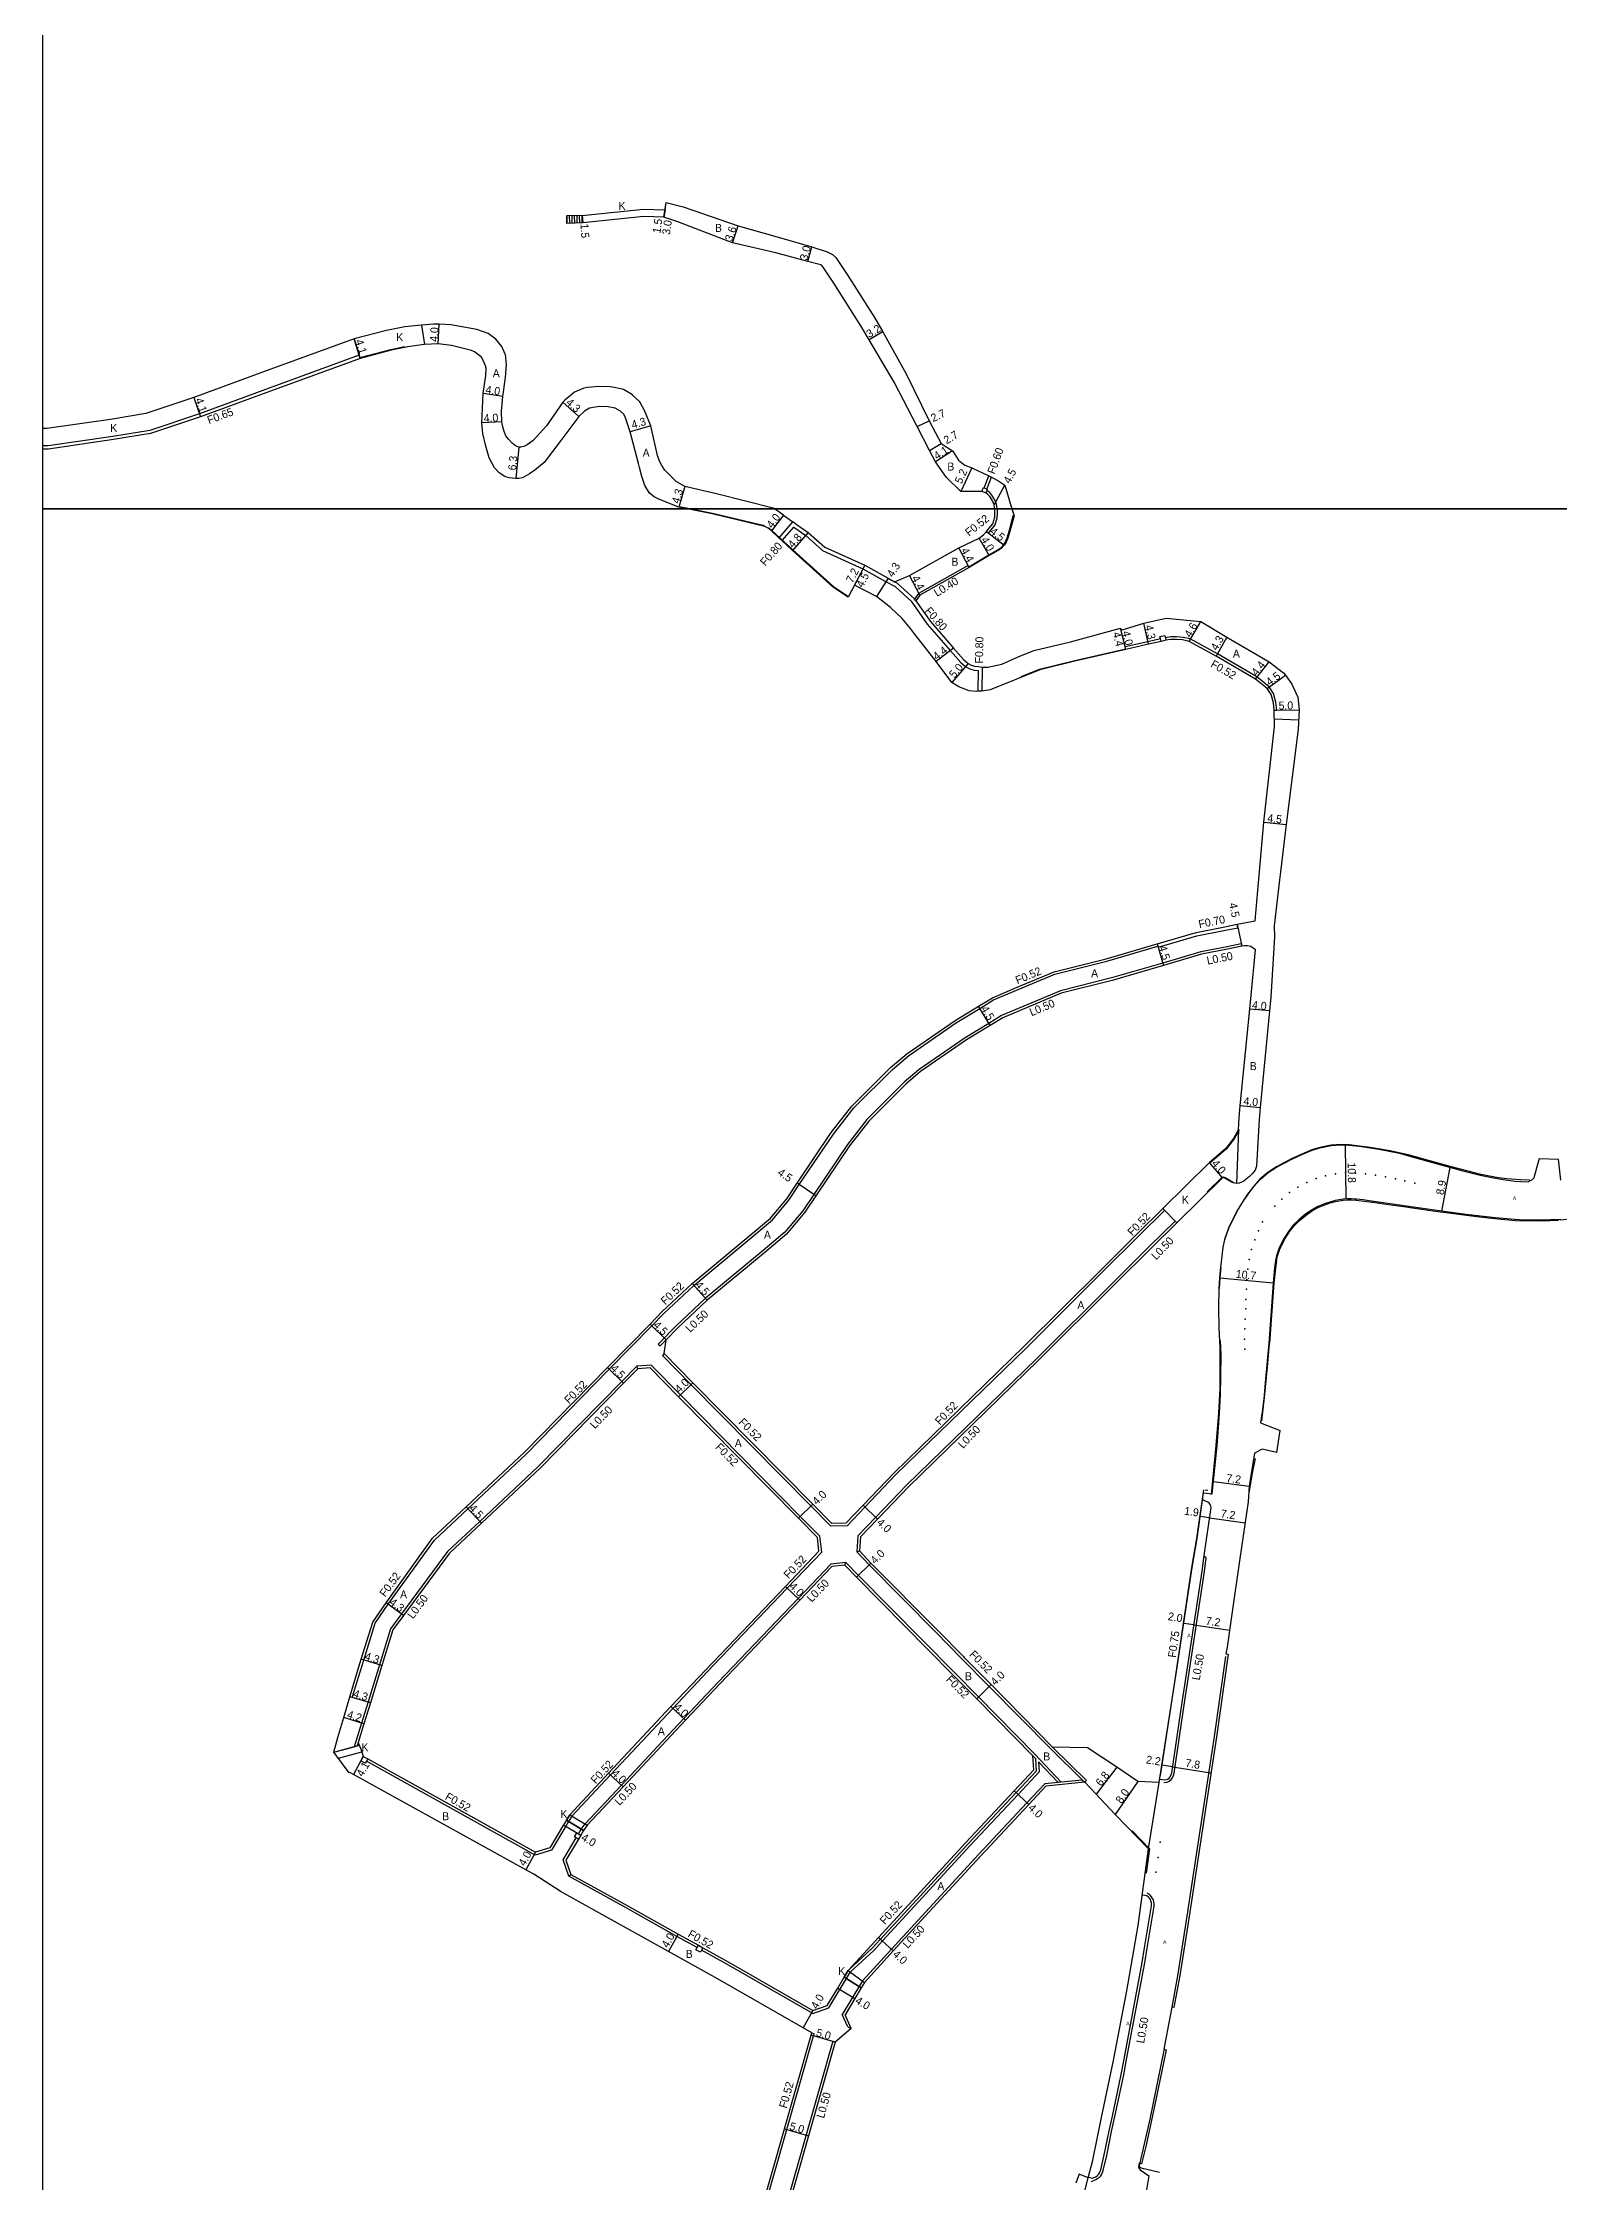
# Model space of a CAD drawing. Header units: metres. Extents: x -12000 to -11200, y -102000 to -99000.
# Drawn here: x -12000 to -11696.8, y -101134.7 to -100706.8 of the extents above; entities that cross this region are included whole.
import ezdxf

# ---------------------------------------------------------------- set-up
doc = ezdxf.new("R2010")
doc.units = ezdxf.units.M
doc.header["$LTSCALE"] = 2.5
for name, color, linetype in [('その他', 7, 'Continuous'), ('側溝・桝', 7, 'Continuous'), ('図郭', 7, 'Continuous'), ('幅員', 7, 'Continuous'), ('歩道・分離帯・安全施設', 7, 'Continuous'), ('舗装', 7, 'Continuous'), ('道路', 7, 'Continuous')]:
    doc.layers.add(name, color=color, linetype=linetype)
doc.styles.get("Standard").update_dxf_attribs({"font": ''})
doc.styles.add('YOKO_DECO', font='')
doc.styles.get('Standard').set_extended_font_data('@MS PGothic')
doc.styles.get('YOKO_DECO').set_extended_font_data('MS PGothic')

msp = doc.modelspace()

# ---------------------------------------------------------------- linework, layer by layer
at = {"layer": 'その他'}
for points in [[(-11892.15, -100741.35), (-11895.22, -100741.43)], [(-11895.22, -100741.43), (-11895.19, -100742.93)], [(-11892.05, -100742.85), (-11895.19, -100742.93)], [(-11895.12, -100742.93), (-11895.16, -100741.43)], [(-11894.62, -100742.91), (-11894.66, -100741.41)], [(-11894.12, -100742.9), (-11894.16, -100741.4)], [(-11893.62, -100742.89), (-11893.66, -100741.39)], [(-11893.12, -100742.88), (-11893.16, -100741.38)], [(-11892.62, -100742.86), (-11892.66, -100741.37)], [(-11892.12, -100742.85), (-11892.16, -100741.35)], [(-11892.15, -100741.35), (-11892.05, -100742.85)]]:
    msp.add_lwpolyline(points, dxfattribs=at)
at = {"layer": '側溝・桝'}
for points in [[(-11936.72, -100769.3), (-11936.73, -100769.3), (-11954.71, -100775.89), (-11968.67, -100781.02), (-11978.6, -100784.34), (-11985.97, -100785.53), (-11998.93, -100787.4), (-12000, -100787.4)], [(-11936.72, -100769.3), (-11936.53, -100769.93)], [(-11811.76, -100795.84), (-11810.86, -100793.39)], [(-11811.21, -100796.06), (-11810.32, -100793.67)], [(-11809.14, -100800), (-11809.29, -100799.08), (-11809.74, -100798.03), (-11810.21, -100797.27), (-11810.67, -100796.75), (-11811.22, -100796.36), (-11811.27, -100796.34)], [(-11850, -100802.58), (-11852.84, -100805.81)], [(-11849.88, -100803.65), (-11852.25, -100806.36)], [(-11849.88, -100803.65), (-11849.81, -100803.7), (-11847.44, -100805.37), (-11844.08, -100808.33), (-11836.01, -100812.03), (-11831.37, -100814.59), (-11829.59, -100815.57), (-11826.36, -100818.51), (-11823.14, -100823.07), (-11818.49, -100828.42), (-11816.46, -100830.76), (-11815.44, -100831.6), (-11814.66, -100832), (-11813.78, -100832.25), (-11813, -100832.37)], [(-11810.9, -100804.85), (-11810.34, -100804.22), (-11809.59, -100803.23), (-11809.14, -100801.8), (-11809.1, -100800.96), (-11809.13, -100800.02), (-11809.14, -100800)], [(-11811.32, -100804.54), (-11810.9, -100804.85)], [(-11814.98, -100811.37), (-11814.99, -100811.38), (-11824.92, -100816.97), (-11825.69, -100818.08)], [(-11814.79, -100811.73), (-11814.98, -100811.37)], [(-11825.44, -100818.43), (-11825.69, -100818.08), (-11825.76, -100817.98), (-11829.12, -100814.92), (-11829.14, -100814.91), (-11829.69, -100814.6)], [(-11776.52, -100826.02), (-11779.02, -100826.6), (-11783.55, -100827.64)], [(-11783.43, -100828.14), (-11783.55, -100827.64)], [(-11753.26, -100840.28), (-11753.26, -100840.25), (-11753.43, -100838.69), (-11753.92, -100836.93), (-11754.77, -100835.61), (-11757.25, -100833.64), (-11765.14, -100828.99), (-11770.57, -100826.04), (-11772.01, -100825.72), (-11773.31, -100825.63), (-11774.46, -100825.63), (-11775.53, -100825.79), (-11775.54, -100825.8)], [(-11813, -100832.37), (-11813.07, -100836.51)], [(-11812.19, -100831.66), (-11812.27, -100836.46)], [(-11753.78, -100840.29), (-11753.26, -100840.28)], [(-11776.97, -100887.68), (-11769.22, -100885.42), (-11763.84, -100884.34), (-11761.03, -100883.78)], [(-11761.03, -100883.78), (-11761.16, -100883.09)], [(-11938.12, -101037.72), (-11935.82, -101030.24), (-11933.52, -101022.87), (-11930.91, -101019.07), (-11921.66, -101006.24), (-11914.99, -100999.98), (-11903.35, -100989.04), (-11886.72, -100972.08), (-11878.21, -100963.41), (-11875.79, -100960.93), (-11869.83, -100955.32), (-11858.25, -100945.69), (-11854.11, -100942.23), (-11850.85, -100938.29), (-11848.74, -100935.17), (-11841.93, -100925.07), (-11837.81, -100919.8), (-11830.13, -100912.13), (-11826.91, -100909.39), (-11817.49, -100902.9), (-11812.65, -100899.94), (-11809.89, -100898.24), (-11804.94, -100896.17), (-11797.63, -100893.11), (-11787.21, -100890.48), (-11777.02, -100887.51)], [(-11760.38, -100887.01), (-11763.19, -100887.58), (-11768.43, -100888.63), (-11776.05, -100890.85), (-11786.29, -100893.83), (-11796.53, -100896.42), (-11803.04, -100899.15), (-11808.29, -100901.35), (-11810.84, -100902.91), (-11815.59, -100905.82), (-11824.79, -100912.15), (-11827.77, -100914.69), (-11835.2, -100922.12), (-11839.12, -100927.11), (-11845.86, -100937.12), (-11848.06, -100940.38), (-11851.64, -100944.69), (-11855.98, -100948.33), (-11867.53, -100957.92), (-11873.35, -100963.42), (-11876.93, -100967.07)], [(-11777.17, -100887.01), (-11777.02, -100887.51), (-11776.97, -100887.68)], [(-11760.38, -100887.01), (-11760.28, -100887.5)], [(-11775.71, -100940.33), (-11780.81, -100945.37), (-11788.02, -100952.54), (-11803.39, -100967.85), (-11829.4, -100993.16), (-11835.61, -100999.64), (-11839.19, -101003.39)], [(-11776.07, -100939.96), (-11775.71, -100940.33)], [(-11773.61, -100942.45), (-11778.69, -100947.46), (-11785.92, -100954.66), (-11801.31, -100969.98), (-11827.28, -100995.25), (-11833.45, -101001.7), (-11837, -101005.4), (-11837.22, -101008.62)], [(-11773.61, -100942.45), (-11773.26, -100942.8)], [(-11875.37, -100966.19), (-11876.54, -100967.39)], [(-11876.93, -100967.07), (-11876.54, -100967.39)], [(-11875.75, -100968.97), (-11876.12, -100969.33)], [(-11839.19, -101003.39), (-11842.43, -101003.48), (-11846.42, -100999.43), (-11870.39, -100975.14), (-11876.12, -100969.33)], [(-11881.24, -100971.47), (-11884.24, -100974.52), (-11900.92, -100991.53), (-11912.61, -101002.51), (-11919.06, -101008.57), (-11928.28, -101021.03), (-11930.45, -101023.97), (-11932.68, -101031.21), (-11934.97, -101038.63), (-11936.26, -101042.84), (-11937.71, -101047.57)], [(-11878.34, -100971.3), (-11881.24, -100971.47)], [(-11881.04, -100971.98), (-11881.24, -100971.47)], [(-11844.26, -101008.69), (-11844.61, -101005.48), (-11848.53, -101001.51), (-11872.49, -100977.22), (-11878.34, -100971.3)], [(-11844.26, -101008.69), (-11851.14, -101015.87), (-11867.14, -101032.6), (-11874.01, -101039.92), (-11880.1, -101046.42)], [(-11837.22, -101008.62), (-11836.7, -101008.41)], [(-11837.22, -101008.62), (-11834.79, -101011.23), (-11821.46, -101024.66), (-11816.3, -101029.91), (-11816.14, -101030.08), (-11810.77, -101035.52), (-11798.47, -101048.02)], [(-11839.41, -101010.76), (-11842.44, -101011.09), (-11848.98, -101017.93), (-11864.99, -101034.65), (-11871.83, -101041.96), (-11876.02, -101046.42)], [(-11839.62, -101011.29), (-11839.41, -101010.76)], [(-11801.63, -101049.05), (-11812.88, -101037.6), (-11817.79, -101032.67), (-11836.9, -101013.31), (-11839.41, -101010.76)], [(-11775.86, -101054.72), (-11775.2, -101054.64), (-11774.77, -101054.46), (-11774.41, -101054.16), (-11774.13, -101053.77), (-11773.89, -101053.34), (-11773.79, -101052.87), (-11771.65, -101038.36), (-11771.19, -101035.34), (-11767.72, -101012.51), (-11767.37, -101009.8), (-11767.82, -101009.46)], [(-11938.12, -101037.72), (-11938.62, -101037.58)], [(-11941.79, -101048.69), (-11937.71, -101047.57), (-11937.14, -101047.41), (-11936.72, -101047.29)], [(-11936.93, -101046.71), (-11937.14, -101047.41)], [(-11880.1, -101046.42), (-11886.48, -101053.22), (-11894.23, -101061.49), (-11894.86, -101062.56), (-11895.41, -101063.48), (-11898.27, -101068.26), (-11901.54, -101069.24), (-11935.29, -101050.47)], [(-11892.86, -101065.01), (-11892.33, -101064.09), (-11891.54, -101062.98), (-11884.3, -101055.26), (-11876.02, -101046.42)], [(-11798.1, -101047.65), (-11791.29, -101054.34)], [(-11940.89, -101049.89), (-11936.24, -101048.61)], [(-11800.89, -101050.6), (-11800.77, -101052.59), (-11805, -101057.11), (-11814.65, -101067.43), (-11824.97, -101078.65), (-11832.12, -101086.41), (-11833.85, -101088.3)], [(-11825.36, -101078.3), (-11815.03, -101067.07), (-11805.38, -101056.76), (-11801.3, -101052.4), (-11801.45, -101050)], [(-11802.01, -101049.41), (-11801.45, -101050)], [(-11801.63, -101049.05), (-11796.35, -101054.67)], [(-11800.89, -101050.6), (-11797, -101054.74)], [(-11798.47, -101048.02), (-11792.13, -101054.24), (-11791.67, -101054.7)], [(-11792.13, -101054.24), (-11796.35, -101054.67), (-11797, -101054.74), (-11799.67, -101055.01), (-11803.21, -101058.8), (-11812.83, -101069.08), (-11830.31, -101088.08), (-11836.13, -101094.41), (-11840.15, -101101.15)], [(-11791.67, -101054.7), (-11791.29, -101054.34)], [(-11778.88, -101068.02), (-11776.78, -101054.74)], [(-11895.96, -101070.21), (-11893.32, -101065.78)], [(-11894.83, -101073.48), (-11895.96, -101070.21)], [(-11894.83, -101073.48), (-11894.43, -101073.1)], [(-11869.16, -101087.75), (-11873.19, -101085.5), (-11883.38, -101079.8), (-11894.83, -101073.48)], [(-11790.29, -101134.51), (-11789.44, -101134.15), (-11789.11, -101133.96), (-11788.82, -101133.79), (-11788.47, -101133.38), (-11788.24, -101133.05), (-11788.08, -101132.7), (-11787.96, -101132.31), (-11787.27, -101129.3), (-11786.29, -101124.53), (-11785.63, -101121.54), (-11783.87, -101113.22), (-11783.3, -101110.13), (-11779.65, -101090.79), (-11779.17, -101087.88), (-11777.81, -101079.45), (-11777.79, -101079.04), (-11777.83, -101078.63), (-11777.94, -101078.22), (-11778.09, -101077.9), (-11778.3, -101077.57), (-11778.56, -101077.27), (-11779.17, -101076.85)], [(-11834.24, -101087.95), (-11832.5, -101086.06), (-11825.36, -101078.3)], [(-11846.06, -101100.9), (-11863.24, -101091.06), (-11868.29, -101088.24)], [(-11842.82, -101099.8), (-11838.53, -101092.62), (-11833.85, -101088.3)], [(-11838.9, -101092.25), (-11834.24, -101087.95)], [(-11846.06, -101100.9), (-11842.82, -101099.8)], [(-11839.06, -101103.6), (-11840.15, -101101.15)], [(-11884.06, -101239.6), (-11881.75, -101231.41), (-11874.02, -101203.95), (-11863.95, -101168.87), (-11851.21, -101124.14), (-11845.88, -101105.43), (-11845.76, -101105)], [(-11842.04, -101106.47), (-11847.38, -101125.23), (-11860.12, -101169.97), (-11870.19, -101205.04), (-11877.92, -101232.49), (-11880.23, -101240.71)], [(-11846.24, -101104.8), (-11845.76, -101105)], [(-11842.04, -101106.47), (-11841.57, -101106.66)], [(-11839.06, -101103.6), (-11838.37, -101103.92)], [(-11791.68, -101136.68), (-11790.95, -101133.8)]]:
    msp.add_lwpolyline(points, dxfattribs=at)
for points in [[(-11811.9, -100795.78), (-11811.76, -100795.84), (-11811.21, -100796.06), (-11811.17, -100796.08), (-11811.27, -100796.34), (-11811.47, -100796.82), (-11812.21, -100796.52)], [(-11775.65, -100825.33), (-11775.54, -100825.8), (-11775.43, -100826.3), (-11776.4, -100826.53), (-11776.52, -100826.02), (-11776.63, -100825.55)], [(-11935.91, -101049.53), (-11935.04, -101050.01), (-11935.29, -101050.47), (-11935.52, -101050.89), (-11936.4, -101050.4)], [(-11893.2, -101064.8), (-11892.86, -101065.01), (-11892.43, -101065.26), (-11892.89, -101066.04), (-11893.32, -101065.78), (-11893.66, -101065.58)], [(-11868.03, -101087.78), (-11868.29, -101088.24), (-11868.52, -101088.66), (-11869.4, -101088.17), (-11869.16, -101087.75), (-11868.91, -101087.29)]]:
    msp.add_lwpolyline(points, close=True, dxfattribs=at)
at = {"layer": '図郭'}
for points in [[(-12000, -100200), (-11200, -100200), (-11200, -100800), (-12000, -100800)], [(-12000, -100800), (-11200, -100800), (-11200, -101400), (-12000, -101400)]]:
    msp.add_lwpolyline(points, close=True, dxfattribs=at)
at = {"layer": '幅員'}
for points in [[(-11875.8, -100741.69), (-11875.37, -100738.72)], [(-11892.05, -100742.85), (-11892.15, -100741.35)], [(-11875.8, -100741.69), (-11875.58, -100740.2)], [(-11862.11, -100746.84), (-11860.98, -100743.42)], [(-11847.03, -100750.53), (-11846.26, -100747.63)], [(-11920.97, -100767.05), (-11920.73, -100763.06)], [(-11832.04, -100764.61), (-11834.79, -100766.24)], [(-11936.53, -100769.93), (-11937.76, -100766.01)], [(-11969.8, -100777.76), (-11968.46, -100781.63)], [(-11908, -100777.53), (-11911.96, -100776.95)], [(-11896, -100778.66), (-11892.8, -100781.53)], [(-11825.18, -100783.58), (-11822.74, -100782.41)], [(-11908.2, -100782.62), (-11912.19, -100782.82)], [(-11878.45, -100783.4), (-11882.58, -100784.59)], [(-11904.82, -100787.67), (-11905.42, -100793.95)], [(-11822.7, -100788.35), (-11820.37, -100786.98)], [(-11818.08, -100788.39), (-11821.52, -100790.62)], [(-11814.26, -100791.83), (-11816.44, -100796.55)], [(-11809.79, -100799.22), (-11807.63, -100795.28)], [(-11871.61, -100795.53), (-11872.82, -100799.66)], [(-11851.91, -100801.25), (-11854.32, -100804.43)], [(-11846.94, -100804.74), (-11850.11, -100808.35)], [(-11814.79, -100811.73), (-11816.84, -100807.84)], [(-11810.74, -100809.33), (-11812.78, -100805.88)], [(-11811.32, -100804.54), (-11807.74, -100807.26)], [(-11835.65, -100811.31), (-11838.98, -100817.7)], [(-11835.65, -100811.31), (-11837.73, -100815.3)], [(-11830.99, -100813.89), (-11833.29, -100817.52)], [(-11824.64, -100817.28), (-11826.7, -100813.38)], [(-11783.43, -100828.14), (-11784.51, -100823.88)], [(-11783.43, -100828.14), (-11784.41, -100824.26)], [(-11778.91, -100827.1), (-11779.87, -100822.91)], [(-11770.76, -100826.53), (-11768.45, -100822.56)], [(-11817.88, -100827.9), (-11821.38, -100830.58)], [(-11763.27, -100825.71), (-11765.4, -100829.45)], [(-11815, -100830.93), (-11818.22, -100834.76)], [(-11757.54, -100834.07), (-11754.81, -100830.63)], [(-11755.16, -100835.97), (-11751.54, -100833.3)], [(-11753.78, -100840.29), (-11748.78, -100840.2)], [(-11755.86, -100862.65), (-11751.39, -100863.15)], [(-11761.16, -100883.09), (-11760.28, -100887.5)], [(-11777.17, -100887.01), (-11775.91, -100891.33)], [(-11810.57, -100903.33), (-11812.92, -100899.5)], [(-11754.7, -100900.44), (-11758.68, -100900.06)], [(-11760.55, -100919.36), (-11756.57, -100919.75)], [(-11739.56, -100927.22), (-11739.45, -100938.02)], [(-11764.14, -100933.8), (-11766.74, -100930.77)], [(-11720.23, -100940.48), (-11718.57, -100931.74)], [(-11845.44, -100937.4), (-11849.17, -100934.88)], [(-11867.19, -100958.3), (-11870.18, -100954.93)], [(-11764.66, -100953.8), (-11754.01, -100954.83)], [(-11875.37, -100966.19), (-11878.58, -100963.04)], [(-11883.88, -100974.87), (-11887.09, -100971.72)], [(-11870.02, -100974.78), (-11872.86, -100977.59)], [(-11765.93, -100994.56), (-11758.75, -100995.46)], [(-11912.27, -101002.88), (-11915.35, -100999.6)], [(-11848.9, -101001.87), (-11846.05, -100999.06)], [(-11835.98, -100999.28), (-11833.09, -101002.05)], [(-11766.71, -101001.8), (-11768.57, -101001.54)], [(-11766.71, -101001.8), (-11759.6, -101002.82)], [(-11837.27, -101013.68), (-11834.41, -101010.87)], [(-11851.51, -101015.51), (-11848.62, -101018.27)], [(-11927.88, -101021.33), (-11931.34, -101018.77)], [(-11769.84, -101023.22), (-11771.84, -101022.92)], [(-11769.84, -101023.22), (-11762.68, -101024.25)], [(-11932.21, -101031.36), (-11936.31, -101030.09)], [(-11934.49, -101038.78), (-11938.62, -101037.58)], [(-11810.4, -101035.16), (-11813.25, -101037.97)], [(-11935.78, -101042.99), (-11939.8, -101041.75)], [(-11874.39, -101039.56), (-11871.47, -101042.3)], [(-11935.91, -101049.53), (-11937.9, -101053.12)], [(-11785.26, -101051.7), (-11789.39, -101057.1)], [(-11774.1, -101051.62), (-11776.23, -101051.28)], [(-11774.1, -101051.62), (-11766.42, -101052.78)], [(-11886.86, -101052.87), (-11883.94, -101055.6)], [(-11781.04, -101054.53), (-11785.56, -101061.13)], [(-11805.76, -101056.4), (-11802.84, -101059.14)], [(-11895.86, -101063.21), (-11892.43, -101065.26)], [(-11901.48, -101068.68), (-11903.44, -101072.17)], [(-11872.93, -101085.04), (-11874.89, -101088.53)], [(-11832.88, -101085.71), (-11829.94, -101088.42)], [(-11841.06, -101095.85), (-11837.63, -101097.9)], [(-11846.01, -101100.33), (-11847.99, -101103.8)], [(-11841.57, -101106.66), (-11846.38, -101105.29)], [(-11851.71, -101124), (-11846.9, -101125.37)]]:
    msp.add_lwpolyline(points, dxfattribs=at)
at = {"layer": '歩道・分離帯・安全施設'}
for points in [[(-11936.57, -100769.78), (-11930.38, -100768.12), (-11927.66, -100767.58)], [(-11872.77, -100799.52), (-11870.38, -100800)], [(-11870.38, -100800), (-11866.11, -100800.86), (-11855.7, -100803.35)], [(-11854.83, -100803.8), (-11854.22, -100804.32), (-11850.01, -100808.24), (-11841.81, -100815.64), (-11838.91, -100817.56)], [(-11814.86, -100811.6), (-11810.82, -100809.2), (-11809.05, -100808.19), (-11808.39, -100807.75), (-11807.86, -100807.17), (-11807.59, -100806.73), (-11807.2, -100805.82), (-11806.7, -100804.26), (-11805.95, -100801.36)], [(-11804.34, -100833.53), (-11800.68, -100832.06), (-11793.66, -100830.34), (-11783.47, -100828)], [(-11760.77, -100924.19), (-11761.78, -100926.01), (-11763.35, -100928.07), (-11766.64, -100930.88)], [(-11702.76, -100934.29), (-11704.55, -100934.21), (-11707.26, -100933.98), (-11708.93, -100933.78), (-11712.43, -100933.11), (-11714.98, -100932.46), (-11718.56, -100931.54), (-11726.72, -100929.26), (-11730.6, -100928.42), (-11734.57, -100927.71), (-11738.79, -100927.19), (-11740.37, -100927.13), (-11742.42, -100927.28), (-11744.65, -100927.75), (-11746.23, -100928.22), (-11748.24, -100929.07), (-11750.17, -100929.93), (-11751.71, -100930.72), (-11753.34, -100931.63), (-11755.03, -100932.72), (-11756.62, -100934.08), (-11757.83, -100935.47), (-11759.06, -100937.07), (-11760.17, -100938.72), (-11761.25, -100940.47), (-11762.93, -100943.89), (-11763.7, -100946.14), (-11764.03, -100947.74), (-11764.54, -100951.75)], [(-11767.21, -100936.62), (-11764.21, -100933.66), (-11763.91, -100933.61), (-11763.56, -100933.72), (-11762.87, -100934.13), (-11762.24, -100934.55), (-11761.96, -100934.69)], [(-11753.34, -100950.41), (-11753.1, -100949.44), (-11752.68, -100948.08), (-11751.73, -100946.15), (-11750.65, -100944.47), (-11749.75, -100943.35), (-11748.74, -100942.34), (-11747.34, -100941.19), (-11746.11, -100940.36), (-11744.96, -100939.72), (-11743.68, -100939.18), (-11742.59, -100938.83), (-11741.52, -100938.54), (-11739.99, -100938.27), (-11739.15, -100938.21), (-11738.42, -100938.21), (-11737.39, -100938.27), (-11733.66, -100938.76), (-11730.89, -100939.14), (-11727.92, -100939.56), (-11722.04, -100940.39), (-11716.86, -100941.1), (-11713.82, -100941.5), (-11710.98, -100941.83), (-11708.42, -100942.1), (-11705.53, -100942.35), (-11700.32, -100942.44), (-11696.95, -100942.26)], [(-11764.54, -100951.75), (-11764.66, -100953.04), (-11764.72, -100953.8), (-11764.85, -100955.92)], [(-11753.34, -100950.41), (-11753.53, -100951.85), (-11753.82, -100954.88), (-11754.7, -100966.86)], [(-11764.85, -100955.92), (-11764.91, -100959.8), (-11764.83, -100963.82), (-11764.62, -100967.83), (-11764.68, -100975.94), (-11764.93, -100980.86), (-11765.43, -100987.32), (-11766.39, -100997.14)], [(-11756.26, -100982.41), (-11755.69, -100977.77), (-11755.03, -100970.92), (-11754.7, -100966.86)], [(-11758.86, -100997.29), (-11758.12, -100992.9), (-11757.49, -100989.96)], [(-11767.91, -100996.19), (-11769.34, -101005.96), (-11770.3, -101011.72), (-11773.98, -101036.41), (-11776.61, -101053.31)], [(-11767.02, -100996.35), (-11767.58, -100996.26)], [(-11776.68, -101054.09), (-11775.78, -101054.22), (-11775.3, -101054.16), (-11775.03, -101054.05), (-11774.78, -101053.85), (-11774.55, -101053.57), (-11774.35, -101053.15), (-11774.27, -101052.78), (-11772.13, -101038.28), (-11771.67, -101035.27), (-11768.21, -101012.44), (-11767.8, -101009.33), (-11766.41, -100999.73), (-11766.45, -100999.45), (-11766.58, -100999.14), (-11766.77, -100998.89), (-11767.02, -100998.68), (-11767.32, -100998.51), (-11767.69, -100998.38), (-11767.93, -100998.3), (-11768.12, -100998.25)], [(-11775.78, -101054.22), (-11775.3, -101054.16), (-11775.03, -101054.05), (-11774.78, -101053.85), (-11774.55, -101053.57), (-11774.35, -101053.15), (-11774.27, -101052.78), (-11772.13, -101038.28), (-11771.67, -101035.27), (-11768.21, -101012.44), (-11767.8, -101009.33), (-11766.41, -100999.73), (-11766.45, -100999.45), (-11766.58, -100999.14), (-11766.77, -100998.89), (-11767.02, -100998.68), (-11767.32, -100998.51), (-11767.69, -100998.38), (-11767.93, -100998.3), (-11768.12, -100998.25)], [(-11767.8, -101009.33), (-11766.41, -100999.73)], [(-11771.67, -101035.27), (-11768.21, -101012.44)], [(-11774.17, -101099.68), (-11773.06, -101093.37), (-11771.15, -101081.49), (-11765.71, -101045.56), (-11763.43, -101029.56)], [(-11774.27, -101052.78), (-11772.13, -101038.29)], [(-11782.16, -101064.43), (-11778.73, -101067.97)], [(-11778.73, -101067.97), (-11779.36, -101072.86)], [(-11790.92, -101133.68), (-11790.13, -101133.88), (-11789.81, -101133.75), (-11789.46, -101133.58), (-11789.16, -101133.39), (-11788.9, -101133.1), (-11788.69, -101132.81), (-11788.56, -101132.55), (-11788.46, -101132.17), (-11787.77, -101129.19), (-11786.79, -101124.43), (-11786.14, -101121.45), (-11784.38, -101113.12), (-11783.81, -101110.04), (-11780.16, -101090.7), (-11779.68, -101087.79), (-11778.33, -101079.4), (-11778.31, -101079.05), (-11778.34, -101078.72), (-11778.43, -101078.4), (-11778.54, -101078.15), (-11778.72, -101077.88), (-11778.9, -101077.66), (-11779.26, -101077.41), (-11780.07, -101077.29)], [(-11790.13, -101133.88), (-11789.81, -101133.75), (-11789.46, -101133.58), (-11789.16, -101133.39), (-11788.9, -101133.1), (-11788.69, -101132.81), (-11788.56, -101132.55), (-11788.46, -101132.17), (-11787.77, -101129.19), (-11786.79, -101124.43), (-11786.14, -101121.45), (-11784.38, -101113.12), (-11783.81, -101110.04), (-11780.16, -101090.7), (-11779.68, -101087.79), (-11778.33, -101079.4), (-11778.31, -101079.05), (-11778.34, -101078.72), (-11778.43, -101078.4), (-11778.54, -101078.15), (-11778.72, -101077.88), (-11778.9, -101077.66), (-11779.26, -101077.41)], [(-11779.68, -101087.79), (-11778.33, -101079.41)], [(-11783.81, -101110.04), (-11780.16, -101090.7)], [(-11775.75, -101108.01), (-11778.62, -101122.04), (-11780.78, -101131.4), (-11780.73, -101131.61), (-11780.6, -101131.75), (-11780.37, -101131.82), (-11776.68, -101132.64)], [(-11786.14, -101121.45), (-11784.38, -101113.12)], [(-11787.77, -101129.19), (-11786.79, -101124.43)]]:
    msp.add_lwpolyline(points, dxfattribs=at)
for p in [(-11749.06, -100935.65, 122.92), (-11747.27, -100934.73, 123.06), (-11745.39, -100933.92, 123.24), (-11743.52, -100933.41, 123.38), (-11741.53, -100933.01, 123.53), (-11739.5, -100932.83, 123.68), (-11737.5, -100932.85, 123.83), (-11735.52, -100933, 123.99), (-11733.55, -100933.28, 124.14), (-11731.53, -100933.62, 124.28), (-11729.54, -100934.02, 124.42), (-11727.66, -100934.43, 124.56), (-11725.67, -100934.85, 124.72), (-11753.67, -100939.48, 122.47), (-11752.27, -100938.1, 122.62), (-11750.69, -100936.77, 122.75), (-11756.95, -100944.44, 122), (-11756.09, -100942.62, 122.18), (-11758.31, -100948.17, 121.75), (-11757.68, -100946.22, 121.83), (-11759.02, -100952.09, 121.38), (-11758.75, -100950.15, 121.53), (-11759.34, -100956.07, 121.09), (-11759.22, -100954.14, 121.25), (-11759.59, -100962.06, 120.67), (-11759.48, -100960, 120.81), (-11759.45, -100958.15, 120.92), (-11759.7, -100966.07, 120.43), (-11759.62, -100964.02, 120.58), (-11759.66, -100968.08, 120.31), (-11776.58, -101066.67, 118.05), (-11777.42, -101072.67, 118.06), (-11776.97, -101069.72, 118.07)]:
    msp.add_point(p, dxfattribs=at)
at = {"layer": '舗装'}
for points in [[(-11875.58, -100740.2), (-11875.8, -100741.69)], [(-11924.28, -100763.26), (-11923.68, -100767.18)], [(-11937.76, -100766.01), (-11936.53, -100769.93)], [(-11753.74, -100842.01), (-11748.9, -100842.23)], [(-11760.9, -100924.12), (-11761.29, -100934.93)], [(-11776.07, -100939.96), (-11773.26, -100942.8)], [(-11941.79, -101048.69), (-11936.72, -101047.29)], [(-11895.31, -101062.29), (-11891.91, -101064.36)], [(-11894.64, -101061.17), (-11891.16, -101063.3)], [(-11839.78, -101093.69), (-11836.39, -101095.83)], [(-11838.95, -101092.31), (-11835.73, -101094.71)]]:
    msp.add_lwpolyline(points, dxfattribs=at)
at = {"layer": '道路'}
for points in [[(-11892.15, -100741.35), (-11879.86, -100740.07), (-11875.58, -100740.2), (-11875.37, -100738.72), (-11871.98, -100739.59), (-11860.98, -100743.42), (-11852.68, -100745.73), (-11846.26, -100747.63), (-11843.15, -100748.59), (-11842.13, -100749.14), (-11841.43, -100749.74), (-11839.18, -100753.13), (-11833.73, -100761.75), (-11832.04, -100764.61), (-11827.39, -100773), (-11822.74, -100782.41), (-11820.37, -100786.98), (-11818.08, -100788.39), (-11816.91, -100790.29), (-11816.26, -100790.84), (-11815.63, -100791.3), (-11814.26, -100791.83), (-11810.86, -100793.39), (-11810.82, -100793.41), (-11810.32, -100793.67), (-11809.03, -100794.37), (-11807.63, -100795.28), (-11806.22, -100800)], [(-11892.15, -100741.35), (-11895.22, -100741.43)], [(-11895.19, -100742.93), (-11895.22, -100741.43)], [(-11892.05, -100742.85), (-11895.19, -100742.93)], [(-11875.8, -100741.69), (-11879.8, -100741.57), (-11892.05, -100742.85)], [(-11809.66, -100800), (-11809.79, -100799.22), (-11810.2, -100798.27), (-11810.63, -100797.58), (-11811.02, -100797.14), (-11811.47, -100796.82), (-11812.21, -100796.52), (-11816.44, -100796.55), (-11819.3, -100793.75), (-11821.52, -100790.62), (-11822.7, -100788.35), (-11825.18, -100783.58), (-11829.78, -100774.7), (-11834.79, -100766.24), (-11836.46, -100763.41), (-11841.86, -100754.88), (-11843.99, -100751.66), (-11844.31, -100751.28), (-11844.41, -100751.23), (-11847.03, -100750.53), (-11853.46, -100748.83), (-11862.11, -100746.84), (-11873.04, -100742.61), (-11875.8, -100741.69)], [(-11853.68, -100800), (-11853.72, -100799.97), (-11865.32, -100797.01), (-11871.61, -100795.53), (-11873.34, -100794.56), (-11874.83, -100793.1), (-11875.61, -100792.26), (-11876.25, -100791.37), (-11876.69, -100790.49), (-11877.12, -100789.36), (-11878.45, -100783.4), (-11879.67, -100780.35), (-11880.54, -100778.73), (-11880.67, -100778.55), (-11882.1, -100777.26), (-11882.11, -100777.24), (-11883.92, -100776.18), (-11884.18, -100776.07), (-11886.11, -100775.68), (-11886.54, -100775.63), (-11888.75, -100775.57), (-11891.11, -100775.74), (-11891.84, -100775.89), (-11893.68, -100776.65), (-11895.62, -100778.25), (-11896, -100778.66), (-11899.31, -100783.44), (-11901.98, -100786.33), (-11903.15, -100787.24), (-11903.81, -100787.55), (-11904.44, -100787.66), (-11904.82, -100787.67), (-11905.48, -100787.43), (-11906.18, -100786.89), (-11906.91, -100786.1), (-11907.39, -100785.41), (-11907.76, -100784.52), (-11908.02, -100783.63), (-11908.2, -100782.62), (-11908.25, -100780.51), (-11908, -100777.53), (-11907.45, -100773.77), (-11907.29, -100771.12), (-11907.51, -100769.15), (-11907.52, -100769.1), (-11908.19, -100767.55), (-11909.43, -100766.09), (-11910.92, -100764.98), (-11913.04, -100764.19), (-11913.23, -100764.14), (-11918.44, -100763.24), (-11920.73, -100763.06), (-11921.87, -100763.08), (-11924.28, -100763.26), (-11927.58, -100763.64), (-11931.26, -100764.37), (-11937.76, -100766.01), (-11955.9, -100772.65), (-11969.8, -100777.76), (-11979.42, -100780.98), (-11986.49, -100782.12), (-11999.17, -100783.95), (-12000, -100783.95)], [(-11871.14, -100800), (-11872.82, -100799.66), (-11876.69, -100798.18), (-11877.74, -100797.61), (-11878.67, -100796.89), (-11879.65, -100795.36), (-11880.23, -100793.58), (-11880.67, -100791.73), (-11880.88, -100790.97), (-11882.58, -100784.59), (-11883.47, -100781.81), (-11883.85, -100781.07), (-11884.47, -100780.5), (-11885.57, -100779.88), (-11886.97, -100779.62), (-11888.6, -100779.57), (-11889.54, -100779.67), (-11890.66, -100779.91), (-11891.69, -100780.48), (-11892.8, -100781.53), (-11896.45, -100786.38), (-11899.74, -100790.77), (-11901.61, -100792.3), (-11902.68, -100793.04), (-11904.06, -100793.82), (-11904.84, -100793.98), (-11905.42, -100793.95), (-11906.72, -100793.8), (-11907.6, -100793.55), (-11908.75, -100792.83), (-11909.66, -100791.83), (-11910.72, -100789.82), (-11911.44, -100787.51), (-11911.99, -100784.95), (-11912.19, -100782.82), (-11911.96, -100776.95), (-11911.43, -100773.36), (-11911.37, -100771.91), (-11911.45, -100771.39), (-11912.12, -100769.89), (-11912.35, -100769.6), (-11913.69, -100768.6), (-11914.28, -100768.33), (-11918.3, -100767.34), (-11920.97, -100767.05), (-11923.68, -100767.18), (-11924.23, -100767.21), (-11927, -100767.6), (-11930.35, -100768.26), (-11936.53, -100769.93), (-11954.48, -100776.5), (-11968.46, -100781.63), (-11978.44, -100784.98), (-11985.87, -100786.17), (-11998.89, -100788.05), (-12000, -100788.05)], [(-11854.93, -100803.9), (-11855.66, -100803.52), (-11866.14, -100801.01), (-11871.14, -100800)], [(-11757.61, -100882.38), (-11755.86, -100862.65), (-11753.7, -100843.56), (-11753.78, -100840.29), (-11753.94, -100838.79), (-11754.4, -100837.15), (-11755.16, -100835.97), (-11757.54, -100834.07), (-11765.4, -100829.45), (-11770.76, -100826.53), (-11772.09, -100826.24), (-11773.33, -100826.15), (-11774.43, -100826.15), (-11775.43, -100826.3), (-11776.4, -100826.53), (-11778.91, -100827.1), (-11783.43, -100828.14), (-11793.62, -100830.49), (-11800.64, -100832.2), (-11810.57, -100836.19), (-11811.84, -100836.43), (-11812.27, -100836.46), (-11813.07, -100836.51), (-11813.38, -100836.53), (-11814.75, -100836.38), (-11816.86, -100835.6), (-11818.22, -100834.76), (-11821.38, -100830.58), (-11825.7, -100824.99), (-11826.47, -100823.98), (-11828.19, -100821.96), (-11830.52, -100819.78), (-11833.29, -100817.52), (-11837.73, -100815.3), (-11838.98, -100817.7), (-11841.9, -100815.76), (-11850.11, -100808.35), (-11852.25, -100806.36), (-11852.84, -100805.81), (-11854.32, -100804.43), (-11854.93, -100803.9)], [(-11851.91, -100801.25), (-11853.68, -100800)], [(-11851.91, -100801.25), (-11850.2, -100802.45), (-11850, -100802.58), (-11849.35, -100803.05), (-11846.94, -100804.74), (-11843.64, -100807.65), (-11835.65, -100811.31), (-11830.99, -100813.89), (-11829.69, -100814.6)], [(-11829.69, -100814.6), (-11826.7, -100813.38), (-11816.84, -100807.84), (-11812.78, -100805.88), (-11811.91, -100805.2), (-11811.32, -100804.54), (-11810.75, -100803.88), (-11810.06, -100802.99), (-11809.66, -100801.71), (-11809.62, -100800.96), (-11809.65, -100800.07), (-11809.66, -100800)], [(-11806.22, -100800), (-11805.8, -100801.4), (-11806.55, -100804.3), (-11807.06, -100805.87), (-11807.46, -100806.79), (-11807.74, -100807.26), (-11808.29, -100807.86), (-11808.97, -100808.32), (-11810.74, -100809.33), (-11814.79, -100811.73), (-11824.64, -100817.28), (-11825.44, -100818.43), (-11822.51, -100822.57), (-11817.88, -100827.9), (-11815.9, -100830.18), (-11815, -100830.93), (-11814.36, -100831.25), (-11813.61, -100831.46), (-11812.89, -100831.57), (-11812.19, -100831.66), (-11812.13, -100831.67), (-11811.04, -100831.65), (-11808.24, -100831.1), (-11805, -100829.63), (-11801.86, -100828.38), (-11794.52, -100826.59), (-11784.51, -100823.88), (-11784.41, -100824.26), (-11779.87, -100822.91), (-11775.35, -100821.9)], [(-11775.35, -100821.9), (-11768.45, -100822.56), (-11763.27, -100825.71), (-11754.81, -100830.63), (-11751.9, -100832.81), (-11751.54, -100833.3), (-11750.22, -100835.09), (-11749.06, -100837.65), (-11748.78, -100840.2), (-11749.01, -100844.08), (-11751.39, -100863.15), (-11752.5, -100872.58), (-11752.69, -100874.22), (-11753.77, -100883.44), (-11753.69, -100885.61), (-11754.42, -100897.65)], [(-11941.79, -101048.69), (-11940.98, -101045.74), (-11939.8, -101041.75), (-11938.62, -101037.58), (-11936.31, -101030.09), (-11933.99, -101022.64), (-11931.34, -101018.77), (-11922.06, -101005.9), (-11915.35, -100999.6), (-11903.71, -100988.66), (-11887.09, -100971.72), (-11878.58, -100963.04), (-11876.15, -100960.56), (-11870.18, -100954.93), (-11858.58, -100945.29), (-11854.48, -100941.86), (-11851.26, -100937.98), (-11849.17, -100934.88), (-11842.35, -100924.76), (-11838.2, -100919.46), (-11830.48, -100911.75), (-11827.22, -100908.98), (-11817.77, -100902.46), (-11812.92, -100899.5), (-11810.12, -100897.78), (-11805.14, -100895.69), (-11797.8, -100892.61), (-11787.35, -100889.98), (-11777.17, -100887.01), (-11769.39, -100884.74), (-11763.98, -100883.66), (-11761.16, -100883.09), (-11757.61, -100882.38)], [(-11760.9, -100924.12), (-11760.79, -100921.83), (-11760.55, -100919.36), (-11758.68, -100900.06), (-11758.41, -100897.26), (-11757.51, -100888.24), (-11758, -100887.85), (-11758.48, -100887.55), (-11759.1, -100887.4), (-11759.71, -100887.4), (-11760.28, -100887.5), (-11763.1, -100888.07), (-11768.32, -100889.11), (-11775.91, -100891.33), (-11786.16, -100894.32), (-11796.37, -100896.9), (-11802.84, -100899.61), (-11808.06, -100901.8), (-11810.57, -100903.33), (-11815.32, -100906.24), (-11824.48, -100912.55), (-11827.43, -100915.06), (-11834.83, -100922.45), (-11838.71, -100927.4), (-11845.44, -100937.4), (-11847.66, -100940.68), (-11851.28, -100945.05), (-11855.66, -100948.71), (-11867.19, -100958.3), (-11873, -100963.78), (-11875.37, -100966.19)], [(-11754.42, -100897.65), (-11754.7, -100900.44), (-11756.57, -100919.75), (-11756.8, -100922.13), (-11757.02, -100926.76)], [(-11332.3, -100906.63), (-11336.08, -100900.82), (-11363.14, -100903.92), (-11389.23, -100906.93), (-11416.89, -100910.11), (-11448.15, -100913.72), (-11471.85, -100916.44), (-11483.19, -100917.72), (-11508.08, -100920.58), (-11533.65, -100923.53), (-11559.86, -100926.53), (-11587.85, -100929.76), (-11602.07, -100931.4), (-11630.45, -100934.65), (-11661.93, -100938.26), (-11673.25, -100939.58), (-11682.05, -100940.6), (-11689.57, -100941.47), (-11696.56, -100942.29), (-11696.56, -100942.11), (-11700.43, -100942.3), (-11703.72, -100942.26)], [(-11757.02, -100926.76), (-11757.33, -100931.45), (-11757.59, -100932.29), (-11758.2, -100933.04), (-11758.69, -100933.52), (-11759.41, -100934.1), (-11759.87, -100934.49), (-11760.29, -100934.67), (-11760.78, -100934.87), (-11761.29, -100934.93), (-11762.01, -100934.84), (-11762.31, -100934.68), (-11762.95, -100934.26), (-11763.62, -100933.85), (-11763.92, -100933.76), (-11764.14, -100933.8), (-11773.26, -100942.8), (-11778.34, -100947.82), (-11785.57, -100955.01), (-11800.96, -100970.34), (-11826.93, -100995.6), (-11833.09, -101002.05), (-11836.51, -101005.62), (-11836.7, -101008.41)], [(-11760.9, -100924.12), (-11761.9, -100925.93), (-11763.46, -100927.97), (-11766.74, -100930.77)], [(-11764.47, -100951.76), (-11763.97, -100947.74), (-11763.65, -100946.15), (-11762.87, -100943.9), (-11761.2, -100940.5), (-11760.13, -100938.74), (-11759.03, -100937.09), (-11757.8, -100935.49), (-11756.59, -100934.11), (-11755, -100932.75), (-11753.32, -100931.68), (-11751.68, -100930.78), (-11750.13, -100930), (-11748.22, -100929.14), (-11746.21, -100928.27), (-11744.63, -100927.8), (-11742.42, -100927.34), (-11740.37, -100927.18), (-11738.78, -100927.26), (-11736.77, -100927.49), (-11734.57, -100927.79), (-11732.83, -100928.08)], [(-11766.74, -100930.77), (-11776.07, -100939.96), (-11781.18, -100945), (-11788.39, -100952.18), (-11803.75, -100967.48), (-11829.77, -100992.79), (-11835.98, -100999.28), (-11839.42, -101002.87)], [(-11732.83, -100928.08), (-11728.7, -100928.88), (-11727.41, -100929.25), (-11722.88, -100930.53), (-11716.09, -100932.43), (-11712.61, -100933.28), (-11709.96, -100933.82), (-11707.98, -100934.15), (-11705.6, -100934.47), (-11704.45, -100934.51)], [(-11700.8, -100929.97), (-11701.85, -100933.79), (-11701.93, -100933.93), (-11702.05, -100934.07), (-11702.19, -100934.17), (-11702.32, -100934.27), (-11702.48, -100934.36), (-11702.6, -100934.43), (-11702.74, -100934.49), (-11702.86, -100934.54), (-11703, -100934.58)], [(-11700.8, -100929.97), (-11697, -100930.05)], [(-11697, -100930.05), (-11696.63, -100933.69), (-11696.55, -100934.28)], [(-11704.45, -100934.51), (-11703, -100934.58)], [(-11734.8, -100938.4), (-11736.02, -100938.23), (-11737.32, -100938.08), (-11737.65, -100938.06), (-11738.41, -100938.01), (-11739.15, -100938.02), (-11740.01, -100938.08), (-11741.56, -100938.36), (-11742.64, -100938.65), (-11743.75, -100939), (-11745.04, -100939.55), (-11746.21, -100940.2), (-11747.45, -100941.04), (-11748.87, -100942.2), (-11749.89, -100943.23), (-11750.8, -100944.36), (-11751.89, -100946.05), (-11752.85, -100948.01), (-11753.29, -100949.38), (-11753.53, -100950.37)], [(-11703.72, -100942.26), (-11705.65, -100942.14), (-11709.54, -100941.84), (-11715.48, -100941.15), (-11722.16, -100940.21), (-11734.8, -100938.4)], [(-11764.47, -100951.76), (-11764.66, -100953.8), (-11764.8, -100955.92)], [(-11753.53, -100950.37), (-11753.72, -100951.83), (-11754.01, -100954.87), (-11754.88, -100966.85)], [(-11764.53, -100966.4), (-11764.66, -100966.4), (-11764.77, -100963.81), (-11764.85, -100959.8), (-11764.8, -100955.92)], [(-11875.75, -100968.97), (-11875.37, -100966.19)], [(-11776.78, -101054.74), (-11773.29, -101032.53), (-11770.15, -101011.77), (-11769.18, -101005.96), (-11767.92, -100996.8), (-11766.18, -100997.01), (-11765.2, -100987.43), (-11764.7, -100980.95), (-11764.53, -100977.16), (-11764.47, -100973.66), (-11764.4, -100969.22), (-11764.53, -100966.4)], [(-11839.42, -101002.87), (-11842.22, -101002.95), (-11846.05, -100999.06), (-11870.02, -100974.78), (-11875.75, -100968.97)], [(-11754.88, -100966.85), (-11755.18, -100970.46), (-11755.52, -100974.1), (-11755.86, -100978.02), (-11756.18, -100980.63), (-11756.5, -100982.82), (-11752.59, -100984.36)], [(-11881.04, -100971.98), (-11883.88, -100974.87), (-11900.57, -100991.89), (-11912.27, -101002.88), (-11918.68, -101008.9), (-11927.88, -101021.33), (-11930, -101024.2), (-11932.21, -101031.36), (-11934.49, -101038.78), (-11935.78, -101042.99), (-11936.93, -101046.71)], [(-11878.55, -100971.83), (-11881.04, -100971.98)], [(-11844.81, -101008.5), (-11845.1, -101005.72), (-11848.9, -101001.87), (-11872.86, -100977.59), (-11878.55, -100971.83)], [(-11753.25, -100988.72), (-11752.59, -100984.36)], [(-11753.25, -100988.72), (-11756.16, -100988.08), (-11757.69, -100988.86), (-11758.75, -100995.46), (-11758.99, -100998.58)], [(-11758.99, -100998.58), (-11760.63, -101009.95), (-11762.29, -101021.51), (-11763.17, -101027.64), (-11763.46, -101029.03), (-11763.01, -101029.1), (-11765.33, -101045.62), (-11770.77, -101081.53), (-11772.66, -101093.31), (-11773.82, -101099.73), (-11774.26, -101099.65), (-11774.58, -101101.42), (-11775.85, -101108.08), (-11775.41, -101108.17), (-11776.22, -101112.37), (-11777.7, -101119.47), (-11779.41, -101127.27), (-11780.31, -101130.97), (-11780.75, -101130.86), (-11780.82, -101131.17), (-11780.89, -101131.58), (-11780.79, -101131.93), (-11780.6, -101132.2), (-11778.87, -101133.41)], [(-11844.81, -101008.5), (-11851.51, -101015.51), (-11867.52, -101032.24), (-11874.39, -101039.56), (-11886.86, -101052.87), (-11894.64, -101061.17), (-11895.31, -101062.29), (-11895.86, -101063.21), (-11898.61, -101067.82), (-11901.48, -101068.68)], [(-11836.7, -101008.41), (-11834.41, -101010.87), (-11821.09, -101024.29), (-11815.93, -101029.55), (-11815.77, -101029.71), (-11810.4, -101035.16), (-11798.1, -101047.65)], [(-11839.62, -101011.29), (-11842.21, -101011.57), (-11848.62, -101018.27), (-11864.63, -101035), (-11871.47, -101042.3), (-11883.94, -101055.6), (-11891.16, -101063.3), (-11891.91, -101064.36), (-11892.43, -101065.26), (-11892.89, -101066.04), (-11895.41, -101070.27), (-11894.43, -101073.1), (-11883.13, -101079.34), (-11872.93, -101085.04), (-11868.91, -101087.29), (-11868.03, -101087.78), (-11862.99, -101090.61), (-11846.01, -101100.33)], [(-11843.17, -101099.36), (-11841.06, -101095.85), (-11839.78, -101093.69), (-11839.11, -101092.58), (-11838.95, -101092.31), (-11838.9, -101092.25), (-11832.88, -101085.71), (-11815.42, -101066.72), (-11805.76, -101056.4), (-11801.84, -101052.21), (-11802.01, -101049.41), (-11813.25, -101037.97), (-11818.16, -101033.04), (-11837.27, -101013.68), (-11839.62, -101011.29)], [(-11936.93, -101046.71), (-11936.72, -101047.29), (-11936.5, -101047.89), (-11936.24, -101048.61), (-11935.91, -101049.53)], [(-11776.78, -101054.74), (-11781.04, -101054.53), (-11785.26, -101051.7), (-11791.12, -101047.81), (-11798.1, -101047.65)], [(-11901.79, -101073.08), (-11903.44, -101072.17), (-11937.9, -101053.12), (-11938.63, -101052.75), (-11938.72, -101052.78), (-11941.79, -101048.69)], [(-11935.91, -101049.53), (-11935.04, -101050.01), (-11901.48, -101068.68)], [(-11799.43, -101055.49), (-11802.84, -101059.14), (-11812.46, -101069.42), (-11829.94, -101088.42), (-11835.73, -101094.71), (-11836.39, -101095.83), (-11837.63, -101097.9), (-11839.59, -101101.18)], [(-11791.67, -101054.7), (-11799.43, -101055.49)], [(-11778.88, -101068.02), (-11785.56, -101061.13), (-11789.39, -101057.1), (-11791.67, -101054.7)], [(-11894.64, -101061.17), (-11895.31, -101062.29)], [(-11891.16, -101063.3), (-11891.91, -101064.36)], [(-11790.95, -101133.8), (-11790.06, -101130.27), (-11788.29, -101121.74), (-11785.93, -101110.34), (-11783.24, -101096.39), (-11780.99, -101083.36), (-11778.88, -101068.02)], [(-11884.4, -101238.89), (-11882.25, -101231.27), (-11874.52, -101203.81), (-11864.45, -101168.73), (-11851.71, -101124), (-11846.38, -101105.29), (-11846.24, -101104.8), (-11847.99, -101103.8), (-11864.96, -101094.09), (-11874.89, -101088.53), (-11885.07, -101082.84), (-11896.37, -101076.61), (-11901.79, -101073.08)], [(-11838.95, -101092.31), (-11839.78, -101093.69)], [(-11835.73, -101094.71), (-11836.39, -101095.83)], [(-11846.01, -101100.33), (-11843.17, -101099.36)], [(-11838.37, -101103.92), (-11839.59, -101101.18)], [(-11838.37, -101103.92), (-11841.57, -101106.66), (-11846.9, -101125.37), (-11859.64, -101170.1), (-11869.71, -101205.18), (-11877.44, -101232.62), (-11879.75, -101240.86)], [(-11792.77, -101133.08), (-11793.43, -101134.84)], [(-11790.95, -101133.8), (-11792.77, -101133.08)], [(-11778.87, -101133.41), (-11779.68, -101138.61)]]:
    msp.add_lwpolyline(points, dxfattribs=at)
for points in [[(-11894.64, -101061.17), (-11891.16, -101063.3), (-11891.91, -101064.36), (-11895.31, -101062.29)], [(-11838.95, -101092.31), (-11835.73, -101094.71), (-11836.39, -101095.83), (-11839.78, -101093.69)]]:
    msp.add_lwpolyline(points, close=True, dxfattribs=at)

# ---------------------------------------------------------------- texts
at = {"layer": '側溝・桝'}
for s, rotation, p in [('F0.65', 20.1716, (-11966.77, -100783.09)), ('F0.60', 69.7465, (-11809.69, -100793.2)), ('F0.52', 38.7073, (-11814.79, -100805.61)), ('F0.80', 48.7862, (-11855.52, -100811.58)), ('L0.40', 31.4296, (-11821.21, -100817.65)), ('F0.80', 310.9789, (-11823.74, -100820.5)), ('F0.80', 89.0585, (-11812, -100830.95)), ('F0.52', 330.2888, (-11766.64, -100831.54)), ('F0.70', 11.3329, (-11768.73, -100883.89)), ('L0.50', 11.3325, (-11767.09, -100891.18)), ('F0.52', 22.7431, (-11805.11, -100895.12)), ('L0.50', 22.7431, (-11802.3, -100901.51)), ('F0.52', 46.2596, (-11782.13, -100945.54)), ('L0.50', 46.2596, (-11777.36, -100950.33)), ('F0.52', 43.362, (-11875.53, -100959.32)), ('L0.50', 43.362, (-11870.57, -100964.84)), ('F0.52', 45.5572, (-11894.76, -100979.12)), ('F0.52', 46.2596, (-11820.63, -100983.35)), ('L0.50', 45.5589, (-11889.62, -100984.11)), ('F0.52', 314.6273, (-11861, -100982.8)), ('L0.50', 46.2596, (-11816.01, -100988.06)), ('F0.52', 314.6273, (-11865.65, -100987.82)), ('F0.52', 53.4915, (-11931.53, -101017.76)), ('F0.52', 46.2596, (-11850.88, -101014.1)), ('L0.50', 53.4915, (-11925.96, -101022.13)), ('L0.50', 46.2596, (-11846.26, -101018.8)), ('F0.75', 82, (-11773.45, -101029.84)), ('F0.52', 314.6273, (-11814.87, -101029.26)), ('L0.50', 79.9789, (-11768.68, -101034.37)), ('F0.52', 314.6273, (-11819.51, -101034.27)), ('F0.52', 46.8524, (-11889.45, -101055.13)), ('L0.50', 46.8524, (-11884.67, -101059.45)), ('F0.52', 330.7884, (-11919.7, -101058.04)), ('F0.52', 47.3944, (-11831.64, -101083.25)), ('F0.52', 330.7884, (-11871.16, -101085.49)), ('L0.50', 47.3938, (-11827.05, -101088.03)), ('L0.50', 79.9789, (-11779.8, -101106.99)), ('F0.52', 74.1414, (-11851.28, -101120)), ('L0.50', 74.1414, (-11843.81, -101122))]:
    msp.add_text(s, height=1.6, rotation=rotation, dxfattribs=at).set_placement(p)
at = {"layer": '幅員'}
for s, rotation, p in [('1.5', 273.8571, (-11892.5, -100743.01)), ('1.5', 81.7111, (-11876.52, -100745)), ('3.0', 81.7111, (-11874.61, -100745.28)), ('3.6', 71.6429, (-11862.15, -100746.62)), ('3.0', 75.1429, (-11847.14, -100750.45)), ('4.0', 86.5237, (-11921.05, -100766.65)), ('3.2', 30.6266, (-11834.74, -100765.9)), ('4.1', 287.402, (-11937.53, -100766.41)), ('4.1', 289.0849, (-11969.56, -100778.15)), ('4.0', 351.6726, (-11911.55, -100776.91)), ('4.3', 318.1658, (-11895.53, -100778.95)), ('4.0', 2.7927, (-11911.8, -100782.7)), ('4.3', 16.1867, (-11882.04, -100784.03)), ('2.7', 25.5743, (-11821.96, -100782.7)), ('2.7', 30.2957, (-11819.29, -100787.14)), ('6.3', 84.5422, (-11905.37, -100792.39)), ('4.1', 33.0178, (-11821.2, -100790.29)), ('5.2', 65.2318, (-11816.29, -100795.15)), ('4.5', 61.2753, (-11806.65, -100795.12)), ('4.3', 73.7256, (-11872.76, -100799.1)), ('4.0', 52.7853, (-11854.16, -100804.05)), ('4.8', 48.7862, (-11850, -100807.99)), ('4.4', 297.7896, (-11816.47, -100808.32)), ('4.0', 300.6409, (-11812.49, -100806.18)), ('4.5', 322.6952, (-11810.74, -100804.85)), ('7.2', 62.471, (-11838.09, -100814.99)), ('4.3', 57.6205, (-11830.02, -100813.85)), ('4.5', 62.471, (-11836.05, -100815.9)), ('4.4', 297.799, (-11826.33, -100813.87)), ('4.4', 284.0982, (-11786.09, -100824.86)), ('4.0', 284.0982, (-11784.21, -100824.63)), ('4.3', 282.963, (-11779.65, -100823.43)), ('4.6', 59.8425, (-11770.49, -100825.88)), ('4.4', 37.4657, (-11821.27, -100830.39)), ('4.3', 60.2909, (-11765.21, -100828.5)), ('5.0', 49.968, (-11817.72, -100834)), ('4.4', 51.5563, (-11757.25, -100833.54)), ('4.5', 36.3225, (-11754.7, -100835.5)), ('5.0', 0.9531, (-11752.88, -100840.17)), ('4.5', 353.523, (-11755.21, -100862.62)), ('4.5', 281.3407, (-11762.8, -100878.98)), ('4.5', 286.2557, (-11776.89, -100887.6)), ('4.5', 301.4918, (-11812.5, -100900)), ('4.0', 354.456, (-11758.27, -100899.99)), ('4.0', 354.4578, (-11759.97, -100919.21)), ('4.5', 326.0266, (-11853.23, -100933.11)), ('4.0', 310.5944, (-11766.4, -100931.01)), ('10.8', 271, (-11739.1, -100930.76)), ('8.9', 79.2046, (-11719.89, -100937.32)), ('10.7', 354, (-11761.51, -100953.78)), ('4.5', 311.4982, (-11869.67, -100955.35)), ('4.5', 315.5665, (-11878.05, -100963.43)), ('4.5', 315.5567, (-11886.59, -100972.1)), ('4.0', 44.6218, (-11872.69, -100976.95)), ('4.0', 44.621, (-11845.21, -100999.35)), ('7.2', 353, (-11763.41, -100994.62)), ('4.5', 313.2099, (-11914.9, -101000.02)), ('1.9', 352, (-11771.85, -101001.16)), ('7.2', 352, (-11764.56, -101001.71)), ('4.0', 316.2594, (-11833.36, -101002.9)), ('4.0', 44.4898, (-11833.57, -101011.16)), ('4.0', 316.2594, (-11850.86, -101015.69)), ('4.3', 323.4897, (-11930.83, -101019.02)), ('2.0', 351, (-11775.12, -101022.24)), ('7.2', 352, (-11767.54, -101023.15)), ('4.3', 342.791, (-11935.76, -101030.15)), ('4.0', 44.6013, (-11809.56, -101035.45)), ('4.3', 343.744, (-11938.05, -101037.65)), ('4.0', 316.8528, (-11873.94, -101039.87)), ('4.2', 342.9005, (-11939.29, -101041.8)), ('4.1', 61.0542, (-11936.01, -101053.71)), ('2.2', 351, (-11779.48, -101050.9)), ('7.8', 351, (-11771.61, -101051.58)), ('4.0', 316.8528, (-11886.37, -101053.1)), ('6.8', 52.6073, (-11788.37, -101055.61)), ('8.0', 55.5318, (-11784.29, -101059.09)), ('4.0', 316.9049, (-11803.1, -101059.99)), ('4.0', 60.7586, (-11903.62, -101071.59)), ('4.0', 329.1787, (-11892.49, -101066.16)), ('4.0', 60.7884, (-11875, -101087.95)), ('4.0', 317.3937, (-11830.19, -101089.28)), ('4.0', 60.2016, (-11845.15, -101100.18)), ('4.0', 329.1446, (-11837.7, -101098.79)), ('5.0', 344.1007, (-11845.49, -101105.44)), ('5.0', 344.1002, (-11850.82, -101124.15))]:
    msp.add_text(s, height=1.6, rotation=rotation, dxfattribs=at).set_placement(p)
at = {"layer": '舗装'}
for s, p in [('K', (-11884.86, -100740.22)), ('B', (-11865.59, -100744.63)), ('K', (-11929.32, -100766.48)), ('A', (-11910.03, -100773.7)), ('K', (-11986.51, -100784.63)), ('A', (-11880.06, -100789.6)), ('B', (-11819.14, -100792.36)), ('B', (-11818.32, -100811.4)), ('A', (-11762.04, -100829.78)), ('A', (-11790.39, -100893.7)), ('B', (-11758.66, -100912.26)), ('K', (-11772.24, -100938.97)), ('A', (-11855.81, -100945.99)), ('A', (-11793.14, -100960.05)), ('A', (-11861.64, -100987.67)), ('A', (-11928.56, -101017.93)), ('B', (-11815.61, -101034.28)), ('K', (-11936.29, -101048.48)), ('A', (-11877.02, -101045.27)), ('B', (-11799.96, -101050.32)), ('K', (-11896.51, -101061.84)), ('B', (-11920.15, -101062.28)), ('A', (-11821.13, -101076.23)), ('B', (-11871.44, -101089.81)), ('K', (-11840.94, -101093.25))]:
    msp.add_text(s, height=1.6, dxfattribs=at).set_placement(p)
at = {"layer": '舗装', "style": 'YOKO_DECO'}
for p in [(-11706.06, -100938.25, 124.87), (-11771.15, -101025.72, 117.44), (-11776.02, -101087.04, 117.2), (-11783.38, -101103.31, 117.15)]:
    msp.add_text('A', height=0.75, dxfattribs=at).set_placement(p)

doc.saveas('drawing.dxf')
